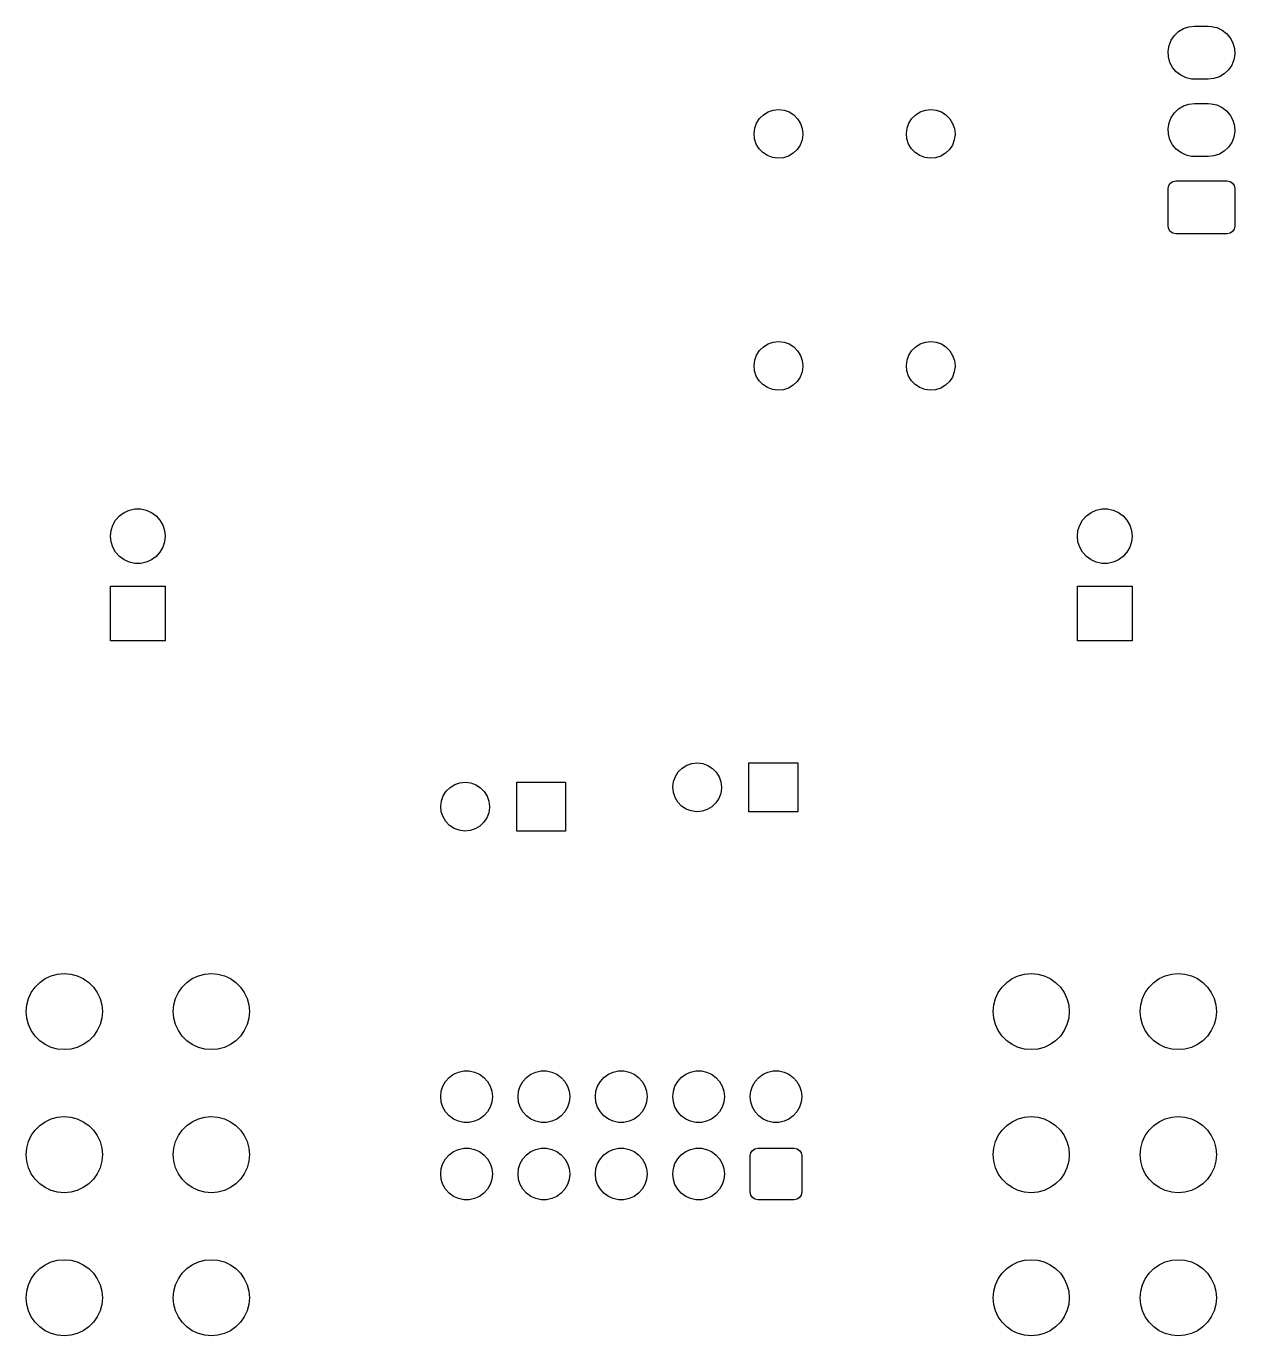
# Model space of a CAD drawing. Extents: x 87 to 132, y -228 to -49.
# Drawn here: x 89.68 to 129.37, y -228.2 to -185.19 of the extents above; entities that cross this region are included whole.
import ezdxf

# ---------------------------------------------------------------- set-up
doc = ezdxf.new("R2010")
doc.units = 0
doc.layers.add('BLACK', color=7, linetype='CONTINUOUS')

msp = doc.modelspace()

# ---------------------------------------------------------------- linework, layer by layer
at = {"layer": 'BLACK', "linetype": 'CONTINUOUS'}
for p, q in [((127.382, -185.491), (127.519, -185.362)), ((127.519, -185.362), (127.68, -185.265)), ((127.68, -185.265), (127.858, -185.205)), ((127.858, -185.205), (128.045, -185.185)), ((128.045, -185.185), (128.495, -185.185)), ((128.495, -185.185), (128.592, -185.19)), ((128.592, -185.19), (128.775, -185.231)), ((128.775, -185.231), (128.946, -185.311)), ((128.946, -185.311), (129.095, -185.425)), ((127.176, -186.006), (127.207, -185.821)), ((127.207, -185.821), (127.277, -185.647)), ((127.277, -185.647), (127.382, -185.491)), ((129.095, -185.425), (129.216, -185.569)), ((129.216, -185.569), (129.304, -185.735)), ((129.304, -185.735), (129.354, -185.916)), ((127.186, -186.194), (127.176, -186.006)), ((127.236, -186.375), (127.186, -186.194)), ((129.364, -186.104), (129.333, -186.289)), ((129.354, -185.916), (129.364, -186.104)), ((127.324, -186.541), (127.236, -186.375)), ((127.445, -186.685), (127.324, -186.541)), ((127.594, -186.799), (127.445, -186.685)), ((129.158, -186.619), (129.021, -186.748)), ((129.263, -186.463), (129.158, -186.619)), ((129.333, -186.289), (129.263, -186.463)), ((127.765, -186.879), (127.594, -186.799)), ((127.948, -186.92), (127.765, -186.879)), ((128.045, -186.925), (127.948, -186.92)), ((128.495, -186.925), (128.045, -186.925)), ((128.682, -186.905), (128.495, -186.925)), ((128.86, -186.845), (128.682, -186.905)), ((129.021, -186.748), (128.86, -186.845)), ((114.039, -187.998), (114.208, -187.941)), ((114.208, -187.941), (114.386, -187.922)), ((114.386, -187.922), (114.563, -187.943)), ((114.563, -187.943), (114.731, -188.003)), ((119.039, -187.998), (119.208, -187.941)), ((119.208, -187.941), (119.386, -187.922)), ((119.386, -187.922), (119.563, -187.943)), ((119.563, -187.943), (119.731, -188.003)), ((127.382, -188.031), (127.519, -187.902)), ((127.519, -187.902), (127.68, -187.805)), ((127.68, -187.805), (127.858, -187.745)), ((127.858, -187.745), (128.045, -187.725)), ((128.045, -187.725), (128.495, -187.725)), ((128.495, -187.725), (128.592, -187.73)), ((128.592, -187.73), (128.775, -187.771)), ((128.775, -187.771), (128.946, -187.851)), ((128.946, -187.851), (129.095, -187.965)), ((129.095, -187.965), (129.216, -188.109)), ((113.602, -188.534), (113.663, -188.366)), ((113.663, -188.366), (113.76, -188.216)), ((113.76, -188.216), (113.887, -188.092)), ((113.887, -188.092), (114.039, -187.998)), ((114.731, -188.003), (114.881, -188.099)), ((114.881, -188.099), (115.007, -188.225)), ((115.007, -188.225), (115.101, -188.376)), ((115.101, -188.376), (115.16, -188.545)), ((118.602, -188.534), (118.663, -188.366)), ((118.663, -188.366), (118.76, -188.216)), ((118.76, -188.216), (118.887, -188.092)), ((118.887, -188.092), (119.039, -187.998)), ((119.731, -188.003), (119.881, -188.099)), ((119.881, -188.099), (120.007, -188.225)), ((120.007, -188.225), (120.101, -188.376)), ((120.101, -188.376), (120.16, -188.545)), ((127.176, -188.546), (127.207, -188.361)), ((127.207, -188.361), (127.277, -188.187)), ((127.277, -188.187), (127.382, -188.031)), ((129.216, -188.109), (129.304, -188.275)), ((129.304, -188.275), (129.354, -188.456)), ((113.58, -188.711), (113.602, -188.534)), ((113.597, -188.888), (113.58, -188.711)), ((115.18, -188.744), (115.155, -188.921)), ((115.16, -188.545), (115.18, -188.722)), ((115.18, -188.722), (115.18, -188.744)), ((118.58, -188.711), (118.602, -188.534)), ((118.597, -188.888), (118.58, -188.711)), ((120.18, -188.744), (120.155, -188.921)), ((120.16, -188.545), (120.18, -188.722)), ((120.18, -188.722), (120.18, -188.744)), ((127.186, -188.734), (127.176, -188.546)), ((127.236, -188.915), (127.186, -188.734)), ((129.333, -188.829), (129.263, -189.003)), ((129.364, -188.644), (129.333, -188.829)), ((129.354, -188.456), (129.364, -188.644)), ((113.654, -189.058), (113.597, -188.888)), ((113.746, -189.21), (113.654, -189.058)), ((113.87, -189.338), (113.746, -189.21)), ((114.993, -189.236), (114.864, -189.359)), ((115.092, -189.088), (114.993, -189.236)), ((115.155, -188.921), (115.092, -189.088)), ((118.654, -189.058), (118.597, -188.888)), ((118.746, -189.21), (118.654, -189.058)), ((118.87, -189.338), (118.746, -189.21)), ((119.993, -189.236), (119.864, -189.359)), ((120.092, -189.088), (119.993, -189.236)), ((120.155, -188.921), (120.092, -189.088)), ((127.324, -189.081), (127.236, -188.915)), ((127.445, -189.225), (127.324, -189.081)), ((127.594, -189.339), (127.445, -189.225)), ((129.158, -189.159), (129.021, -189.288)), ((129.263, -189.003), (129.158, -189.159)), ((114.019, -189.436), (113.87, -189.338)), ((114.186, -189.498), (114.019, -189.436)), ((114.363, -189.522), (114.186, -189.498)), ((114.541, -189.506), (114.363, -189.522)), ((114.71, -189.451), (114.541, -189.506)), ((114.864, -189.359), (114.71, -189.451)), ((119.019, -189.436), (118.87, -189.338)), ((119.186, -189.498), (119.019, -189.436)), ((119.363, -189.522), (119.186, -189.498)), ((119.541, -189.506), (119.363, -189.522)), ((119.71, -189.451), (119.541, -189.506)), ((119.864, -189.359), (119.71, -189.451)), ((127.765, -189.419), (127.594, -189.339)), ((127.948, -189.46), (127.765, -189.419)), ((128.045, -189.465), (127.948, -189.46)), ((128.495, -189.465), (128.045, -189.465)), ((128.682, -189.445), (128.495, -189.465)), ((128.86, -189.385), (128.682, -189.445)), ((129.021, -189.288), (128.86, -189.385)), ((127.175, -190.515), (127.194, -190.419)), ((127.175, -191.755), (127.175, -190.515)), ((127.194, -190.419), (127.248, -190.338)), ((127.248, -190.338), (127.329, -190.284)), ((127.329, -190.284), (127.425, -190.265)), ((127.425, -190.265), (129.115, -190.265)), ((129.115, -190.265), (129.211, -190.284)), ((129.211, -190.284), (129.292, -190.338)), ((129.292, -190.338), (129.346, -190.419)), ((129.346, -190.419), (129.365, -190.515)), ((129.365, -190.515), (129.365, -191.755)), ((127.194, -191.851), (127.175, -191.755)), ((129.365, -191.755), (129.346, -191.851)), ((127.248, -191.932), (127.194, -191.851)), ((127.329, -191.986), (127.248, -191.932)), ((127.425, -192.005), (127.329, -191.986)), ((129.115, -192.005), (127.425, -192.005)), ((129.211, -191.986), (129.115, -192.005)), ((129.292, -191.932), (129.211, -191.986)), ((129.346, -191.851), (129.292, -191.932)), ((113.76, -195.836), (113.887, -195.712)), ((113.887, -195.712), (114.039, -195.618)), ((114.039, -195.618), (114.208, -195.561)), ((114.208, -195.561), (114.386, -195.542)), ((114.386, -195.542), (114.563, -195.563)), ((114.563, -195.563), (114.731, -195.623)), ((114.731, -195.623), (114.881, -195.719)), ((118.76, -195.836), (118.887, -195.712)), ((118.887, -195.712), (119.039, -195.618)), ((119.039, -195.618), (119.208, -195.561)), ((119.208, -195.561), (119.386, -195.542)), ((119.386, -195.542), (119.563, -195.563)), ((119.563, -195.563), (119.731, -195.623)), ((119.731, -195.623), (119.881, -195.719)), ((113.602, -196.154), (113.663, -195.986)), ((113.663, -195.986), (113.76, -195.836)), ((114.881, -195.719), (115.007, -195.845)), ((115.007, -195.845), (115.101, -195.996)), ((115.101, -195.996), (115.16, -196.165)), ((118.602, -196.154), (118.663, -195.986)), ((118.663, -195.986), (118.76, -195.836)), ((119.881, -195.719), (120.007, -195.845)), ((120.007, -195.845), (120.101, -195.996)), ((120.101, -195.996), (120.16, -196.165)), ((113.58, -196.331), (113.602, -196.154)), ((113.597, -196.508), (113.58, -196.331)), ((113.654, -196.678), (113.597, -196.508)), ((115.155, -196.541), (115.092, -196.708)), ((115.18, -196.364), (115.155, -196.541)), ((115.16, -196.165), (115.18, -196.342)), ((115.18, -196.342), (115.18, -196.364)), ((118.58, -196.331), (118.602, -196.154)), ((118.597, -196.508), (118.58, -196.331)), ((118.654, -196.678), (118.597, -196.508)), ((120.155, -196.541), (120.092, -196.708)), ((120.18, -196.364), (120.155, -196.541)), ((120.16, -196.165), (120.18, -196.342)), ((120.18, -196.342), (120.18, -196.364)), ((113.746, -196.83), (113.654, -196.678)), ((113.87, -196.958), (113.746, -196.83)), ((114.019, -197.056), (113.87, -196.958)), ((114.864, -196.979), (114.71, -197.071)), ((114.993, -196.856), (114.864, -196.979)), ((115.092, -196.708), (114.993, -196.856)), ((118.746, -196.83), (118.654, -196.678)), ((118.87, -196.958), (118.746, -196.83)), ((119.019, -197.056), (118.87, -196.958)), ((119.864, -196.979), (119.71, -197.071)), ((119.993, -196.856), (119.864, -196.979)), ((120.092, -196.708), (119.993, -196.856)), ((114.186, -197.118), (114.019, -197.056)), ((114.363, -197.142), (114.186, -197.118)), ((114.541, -197.126), (114.363, -197.142)), ((114.71, -197.071), (114.541, -197.126)), ((119.186, -197.118), (119.019, -197.056)), ((119.363, -197.142), (119.186, -197.118)), ((119.541, -197.126), (119.363, -197.142)), ((119.71, -197.071), (119.541, -197.126)), ((92.6169, -201.406), (92.7428, -201.266)), ((92.7428, -201.266), (92.895, -201.156)), ((92.895, -201.156), (93.0669, -201.079)), ((93.0669, -201.079), (93.2509, -201.04)), ((93.2509, -201.04), (93.4391, -201.04)), ((93.4391, -201.04), (93.6231, -201.079)), ((93.6231, -201.079), (93.795, -201.156)), ((93.795, -201.156), (93.9472, -201.266)), ((93.9472, -201.266), (94.0731, -201.406)), ((124.367, -201.406), (124.493, -201.266)), ((124.493, -201.266), (124.645, -201.156)), ((124.645, -201.156), (124.817, -201.079)), ((124.817, -201.079), (125.001, -201.04)), ((125.001, -201.04), (125.189, -201.04)), ((125.189, -201.04), (125.373, -201.079)), ((125.373, -201.079), (125.545, -201.156)), ((125.545, -201.156), (125.697, -201.266)), ((125.697, -201.266), (125.823, -201.406)), ((92.4647, -201.748), (92.5228, -201.569)), ((92.5228, -201.569), (92.6169, -201.406)), ((94.0731, -201.406), (94.1672, -201.569)), ((94.1672, -201.569), (94.2253, -201.748)), ((124.215, -201.748), (124.273, -201.569)), ((124.273, -201.569), (124.367, -201.406)), ((125.823, -201.406), (125.917, -201.569)), ((125.917, -201.569), (125.975, -201.748)), ((92.445, -201.935), (92.4647, -201.748)), ((92.4647, -202.122), (92.445, -201.935)), ((92.5228, -202.301), (92.4647, -202.122)), ((94.2253, -202.122), (94.1672, -202.301)), ((94.2253, -201.748), (94.245, -201.935)), ((94.245, -201.935), (94.2253, -202.122)), ((124.195, -201.935), (124.215, -201.748)), ((124.215, -202.122), (124.195, -201.935)), ((124.273, -202.301), (124.215, -202.122)), ((125.975, -202.122), (125.917, -202.301)), ((125.975, -201.748), (125.995, -201.935)), ((125.995, -201.935), (125.975, -202.122)), ((92.6169, -202.464), (92.5228, -202.301)), ((92.7428, -202.604), (92.6169, -202.464)), ((94.0731, -202.464), (93.9472, -202.604)), ((94.1672, -202.301), (94.0731, -202.464)), ((124.367, -202.464), (124.273, -202.301)), ((124.493, -202.604), (124.367, -202.464)), ((125.823, -202.464), (125.697, -202.604)), ((125.917, -202.301), (125.823, -202.464)), ((92.895, -202.714), (92.7428, -202.604)), ((93.0669, -202.791), (92.895, -202.714)), ((93.2509, -202.83), (93.0669, -202.791)), ((93.4391, -202.83), (93.2509, -202.83)), ((93.6231, -202.791), (93.4391, -202.83)), ((93.795, -202.714), (93.6231, -202.791)), ((93.9472, -202.604), (93.795, -202.714)), ((124.645, -202.714), (124.493, -202.604)), ((124.817, -202.791), (124.645, -202.714)), ((125.001, -202.83), (124.817, -202.791)), ((125.189, -202.83), (125.001, -202.83)), ((125.373, -202.791), (125.189, -202.83)), ((125.545, -202.714), (125.373, -202.791)), ((125.697, -202.604), (125.545, -202.714)), ((92.445, -205.375), (92.445, -203.575)), ((92.445, -203.575), (94.245, -203.575)), ((94.245, -203.575), (94.245, -205.375)), ((124.195, -205.375), (124.195, -203.575)), ((124.195, -203.575), (125.995, -203.575)), ((125.995, -203.575), (125.995, -205.375)), ((94.245, -205.375), (92.445, -205.375)), ((125.995, -205.375), (124.195, -205.375)), ((111.22, -209.555), (111.372, -209.461)), ((111.372, -209.461), (111.541, -209.404)), ((111.541, -209.404), (111.718, -209.385)), ((111.718, -209.385), (111.895, -209.406)), ((111.895, -209.406), (112.063, -209.466)), ((112.063, -209.466), (112.214, -209.562)), ((113.412, -210.985), (113.412, -209.385)), ((113.412, -209.385), (115.012, -209.385)), ((115.012, -209.385), (115.012, -210.985)), ((110.935, -209.997), (110.996, -209.829)), ((110.996, -209.829), (111.092, -209.679)), ((111.092, -209.679), (111.22, -209.555)), ((112.214, -209.562), (112.339, -209.688)), ((112.339, -209.688), (112.434, -209.839)), ((112.434, -209.839), (112.492, -210.008)), ((103.376, -210.464), (103.472, -210.314)), ((103.472, -210.314), (103.6, -210.19)), ((103.6, -210.19), (103.752, -210.096)), ((103.752, -210.096), (103.921, -210.039)), ((103.921, -210.039), (104.098, -210.02)), ((104.098, -210.02), (104.275, -210.041)), ((104.275, -210.041), (104.443, -210.101)), ((104.443, -210.101), (104.594, -210.197)), ((104.594, -210.197), (104.719, -210.323)), ((104.719, -210.323), (104.814, -210.474)), ((105.792, -211.62), (105.792, -210.02)), ((105.792, -210.02), (107.392, -210.02)), ((107.392, -210.02), (107.392, -211.62)), ((110.912, -210.174), (110.935, -209.997)), ((110.93, -210.351), (110.912, -210.174)), ((112.512, -210.207), (112.487, -210.384)), ((112.492, -210.008), (112.512, -210.185)), ((112.512, -210.185), (112.512, -210.207)), ((103.292, -210.809), (103.315, -210.632)), ((103.315, -210.632), (103.376, -210.464)), ((104.814, -210.474), (104.872, -210.643)), ((104.872, -210.643), (104.892, -210.82)), ((110.986, -210.521), (110.93, -210.351)), ((111.079, -210.673), (110.986, -210.521)), ((111.202, -210.801), (111.079, -210.673)), ((112.325, -210.699), (112.196, -210.822)), ((112.424, -210.551), (112.325, -210.699)), ((112.487, -210.384), (112.424, -210.551)), ((103.31, -210.986), (103.292, -210.809)), ((103.366, -211.156), (103.31, -210.986)), ((103.459, -211.308), (103.366, -211.156)), ((104.804, -211.186), (104.705, -211.334)), ((104.867, -211.019), (104.804, -211.186)), ((104.892, -210.842), (104.867, -211.019)), ((104.892, -210.82), (104.892, -210.842)), ((111.352, -210.899), (111.202, -210.801)), ((111.519, -210.961), (111.352, -210.899)), ((111.696, -210.985), (111.519, -210.961)), ((111.873, -210.969), (111.696, -210.985)), ((112.043, -210.914), (111.873, -210.969)), ((112.196, -210.822), (112.043, -210.914)), ((115.012, -210.985), (113.412, -210.985)), ((103.582, -211.436), (103.459, -211.308)), ((103.732, -211.534), (103.582, -211.436)), ((103.899, -211.596), (103.732, -211.534)), ((104.076, -211.62), (103.899, -211.596)), ((104.253, -211.604), (104.076, -211.62)), ((104.423, -211.549), (104.253, -211.604)), ((104.576, -211.457), (104.423, -211.549)), ((104.705, -211.334), (104.576, -211.457)), ((107.392, -211.62), (105.792, -211.62)), ((90.5025, -216.375), (90.7129, -216.319)), ((90.7129, -216.319), (90.93, -216.3)), ((90.93, -216.3), (91.1471, -216.319)), ((91.1471, -216.319), (91.3575, -216.375)), ((95.3325, -216.375), (95.5429, -216.319)), ((95.5429, -216.319), (95.76, -216.3)), ((95.76, -216.3), (95.9771, -216.319)), ((95.9771, -216.319), (96.1875, -216.375)), ((122.252, -216.375), (122.463, -216.319)), ((122.463, -216.319), (122.68, -216.3)), ((122.68, -216.3), (122.897, -216.319)), ((122.897, -216.319), (123.108, -216.375)), ((127.082, -216.375), (127.293, -216.319)), ((127.293, -216.319), (127.51, -216.3)), ((127.51, -216.3), (127.727, -216.319)), ((127.727, -216.319), (127.938, -216.375)), ((89.8475, -216.925), (89.9724, -216.747)), ((89.9724, -216.747), (90.1265, -216.592)), ((90.1265, -216.592), (90.305, -216.467)), ((90.305, -216.467), (90.5025, -216.375)), ((91.3575, -216.375), (91.555, -216.467)), ((91.555, -216.467), (91.7335, -216.592)), ((91.7335, -216.592), (91.8876, -216.747)), ((91.8876, -216.747), (92.0125, -216.925)), ((94.6775, -216.925), (94.8024, -216.747)), ((94.8024, -216.747), (94.9565, -216.592)), ((94.9565, -216.592), (95.135, -216.467)), ((95.135, -216.467), (95.3325, -216.375)), ((96.1875, -216.375), (96.385, -216.467)), ((96.385, -216.467), (96.5635, -216.592)), ((96.5635, -216.592), (96.7176, -216.747)), ((96.7176, -216.747), (96.8425, -216.925)), ((121.597, -216.925), (121.722, -216.747)), ((121.722, -216.747), (121.877, -216.592)), ((121.877, -216.592), (122.055, -216.467)), ((122.055, -216.467), (122.252, -216.375)), ((123.108, -216.375), (123.305, -216.467)), ((123.305, -216.467), (123.483, -216.592)), ((123.483, -216.592), (123.638, -216.747)), ((123.638, -216.747), (123.763, -216.925)), ((126.427, -216.925), (126.552, -216.747)), ((126.552, -216.747), (126.707, -216.592)), ((126.707, -216.592), (126.885, -216.467)), ((126.885, -216.467), (127.082, -216.375)), ((127.938, -216.375), (128.135, -216.467)), ((128.135, -216.467), (128.313, -216.592)), ((128.313, -216.592), (128.468, -216.747)), ((128.468, -216.747), (128.593, -216.925)), ((89.699, -217.333), (89.7554, -217.122)), ((89.7554, -217.122), (89.8475, -216.925)), ((92.0125, -216.925), (92.1046, -217.122)), ((92.1046, -217.122), (92.161, -217.333)), ((94.529, -217.333), (94.5854, -217.122)), ((94.5854, -217.122), (94.6775, -216.925)), ((96.8425, -216.925), (96.9346, -217.122)), ((96.9346, -217.122), (96.991, -217.333)), ((121.449, -217.333), (121.505, -217.122)), ((121.505, -217.122), (121.597, -216.925)), ((123.763, -216.925), (123.855, -217.122)), ((123.855, -217.122), (123.911, -217.333)), ((126.279, -217.333), (126.335, -217.122)), ((126.335, -217.122), (126.427, -216.925)), ((128.593, -216.925), (128.685, -217.122)), ((128.685, -217.122), (128.741, -217.333)), ((89.68, -217.55), (89.699, -217.333)), ((89.699, -217.767), (89.68, -217.55)), ((92.161, -217.333), (92.18, -217.55)), ((92.18, -217.55), (92.161, -217.767)), ((94.51, -217.55), (94.529, -217.333)), ((94.529, -217.767), (94.51, -217.55)), ((96.991, -217.333), (97.01, -217.55)), ((97.01, -217.55), (96.991, -217.767)), ((121.43, -217.55), (121.449, -217.333)), ((121.449, -217.767), (121.43, -217.55)), ((123.911, -217.333), (123.93, -217.55)), ((123.93, -217.55), (123.911, -217.767)), ((126.26, -217.55), (126.279, -217.333)), ((126.279, -217.767), (126.26, -217.55)), ((128.741, -217.333), (128.76, -217.55)), ((128.76, -217.55), (128.741, -217.767)), ((89.7554, -217.978), (89.699, -217.767)), ((89.8475, -218.175), (89.7554, -217.978)), ((92.1046, -217.978), (92.0125, -218.175)), ((92.161, -217.767), (92.1046, -217.978)), ((94.5854, -217.978), (94.529, -217.767)), ((94.6775, -218.175), (94.5854, -217.978)), ((96.9346, -217.978), (96.8425, -218.175)), ((96.991, -217.767), (96.9346, -217.978)), ((121.505, -217.978), (121.449, -217.767)), ((121.597, -218.175), (121.505, -217.978)), ((123.855, -217.978), (123.763, -218.175)), ((123.911, -217.767), (123.855, -217.978)), ((126.335, -217.978), (126.279, -217.767)), ((126.427, -218.175), (126.335, -217.978)), ((128.685, -217.978), (128.593, -218.175)), ((128.741, -217.767), (128.685, -217.978)), ((89.9724, -218.353), (89.8475, -218.175)), ((90.1265, -218.508), (89.9724, -218.353)), ((90.305, -218.633), (90.1265, -218.508)), ((91.7335, -218.508), (91.555, -218.633)), ((91.8876, -218.353), (91.7335, -218.508)), ((92.0125, -218.175), (91.8876, -218.353)), ((94.8024, -218.353), (94.6775, -218.175)), ((94.9565, -218.508), (94.8024, -218.353)), ((95.135, -218.633), (94.9565, -218.508)), ((96.5635, -218.508), (96.385, -218.633)), ((96.7176, -218.353), (96.5635, -218.508)), ((96.8425, -218.175), (96.7176, -218.353)), ((121.722, -218.353), (121.597, -218.175)), ((121.877, -218.508), (121.722, -218.353)), ((122.055, -218.633), (121.877, -218.508)), ((123.483, -218.508), (123.305, -218.633)), ((123.638, -218.353), (123.483, -218.508)), ((123.763, -218.175), (123.638, -218.353)), ((126.552, -218.353), (126.427, -218.175)), ((126.707, -218.508), (126.552, -218.353)), ((126.885, -218.633), (126.707, -218.508)), ((128.313, -218.508), (128.135, -218.633)), ((128.468, -218.353), (128.313, -218.508)), ((128.593, -218.175), (128.468, -218.353)), ((90.5025, -218.725), (90.305, -218.633)), ((90.7129, -218.781), (90.5025, -218.725)), ((90.93, -218.8), (90.7129, -218.781)), ((91.1471, -218.781), (90.93, -218.8)), ((91.3575, -218.725), (91.1471, -218.781)), ((91.555, -218.633), (91.3575, -218.725)), ((95.3325, -218.725), (95.135, -218.633)), ((95.5429, -218.781), (95.3325, -218.725)), ((95.76, -218.8), (95.5429, -218.781)), ((95.9771, -218.781), (95.76, -218.8)), ((96.1875, -218.725), (95.9771, -218.781)), ((96.385, -218.633), (96.1875, -218.725)), ((122.252, -218.725), (122.055, -218.633)), ((122.463, -218.781), (122.252, -218.725)), ((122.68, -218.8), (122.463, -218.781)), ((122.897, -218.781), (122.68, -218.8)), ((123.108, -218.725), (122.897, -218.781)), ((123.305, -218.633), (123.108, -218.725)), ((127.082, -218.725), (126.885, -218.633)), ((127.293, -218.781), (127.082, -218.725)), ((127.51, -218.8), (127.293, -218.781)), ((127.727, -218.781), (127.51, -218.8)), ((127.938, -218.725), (127.727, -218.781)), ((128.135, -218.633), (127.938, -218.725)), ((103.452, -219.845), (103.571, -219.713)), ((103.571, -219.713), (103.715, -219.609)), ((103.715, -219.609), (103.877, -219.537)), ((103.877, -219.537), (104.051, -219.5)), ((104.051, -219.5), (104.229, -219.5)), ((104.229, -219.5), (104.403, -219.537)), ((104.403, -219.537), (104.565, -219.609)), ((104.565, -219.609), (104.709, -219.713)), ((104.709, -219.713), (104.828, -219.845)), ((105.992, -219.845), (106.111, -219.713)), ((106.111, -219.713), (106.255, -219.609)), ((106.255, -219.609), (106.417, -219.537)), ((106.417, -219.537), (106.591, -219.5)), ((106.591, -219.5), (106.769, -219.5)), ((106.769, -219.5), (106.943, -219.537)), ((106.943, -219.537), (107.105, -219.609)), ((107.105, -219.609), (107.249, -219.713)), ((107.249, -219.713), (107.368, -219.845)), ((108.532, -219.845), (108.651, -219.713)), ((108.651, -219.713), (108.795, -219.609)), ((108.795, -219.609), (108.957, -219.537)), ((108.957, -219.537), (109.131, -219.5)), ((109.131, -219.5), (109.309, -219.5)), ((109.309, -219.5), (109.483, -219.537)), ((109.483, -219.537), (109.645, -219.609)), ((109.645, -219.609), (109.789, -219.713)), ((109.789, -219.713), (109.908, -219.845)), ((111.072, -219.845), (111.191, -219.713)), ((111.191, -219.713), (111.335, -219.609)), ((111.335, -219.609), (111.497, -219.537)), ((111.497, -219.537), (111.671, -219.5)), ((111.671, -219.5), (111.849, -219.5)), ((111.849, -219.5), (112.023, -219.537)), ((112.023, -219.537), (112.185, -219.609)), ((112.185, -219.609), (112.329, -219.713)), ((112.329, -219.713), (112.448, -219.845)), ((113.612, -219.845), (113.731, -219.713)), ((113.731, -219.713), (113.875, -219.609)), ((113.875, -219.609), (114.037, -219.537)), ((114.037, -219.537), (114.211, -219.5)), ((114.211, -219.5), (114.389, -219.5)), ((114.389, -219.5), (114.563, -219.537)), ((114.563, -219.537), (114.725, -219.609)), ((114.725, -219.609), (114.869, -219.713)), ((114.869, -219.713), (114.988, -219.845)), ((103.29, -220.345), (103.309, -220.168)), ((103.309, -220.168), (103.363, -219.999)), ((103.363, -219.999), (103.452, -219.845)), ((104.828, -219.845), (104.917, -219.999)), ((104.917, -219.999), (104.971, -220.168)), ((104.971, -220.168), (104.99, -220.345)), ((105.83, -220.345), (105.849, -220.168)), ((105.849, -220.168), (105.903, -219.999)), ((105.903, -219.999), (105.992, -219.845)), ((107.368, -219.845), (107.457, -219.999)), ((107.457, -219.999), (107.511, -220.168)), ((107.511, -220.168), (107.53, -220.345)), ((108.37, -220.345), (108.389, -220.168)), ((108.389, -220.168), (108.443, -219.999)), ((108.443, -219.999), (108.532, -219.845)), ((109.908, -219.845), (109.997, -219.999)), ((109.997, -219.999), (110.051, -220.168)), ((110.051, -220.168), (110.07, -220.345)), ((110.91, -220.345), (110.929, -220.168)), ((110.929, -220.168), (110.983, -219.999)), ((110.983, -219.999), (111.072, -219.845)), ((112.448, -219.845), (112.537, -219.999)), ((112.537, -219.999), (112.591, -220.168)), ((112.591, -220.168), (112.61, -220.345)), ((113.45, -220.345), (113.469, -220.168)), ((113.469, -220.168), (113.523, -219.999)), ((113.523, -219.999), (113.612, -219.845)), ((114.988, -219.845), (115.077, -219.999)), ((115.077, -219.999), (115.131, -220.168)), ((115.131, -220.168), (115.15, -220.345)), ((103.309, -220.522), (103.29, -220.345)), ((103.363, -220.691), (103.309, -220.522)), ((104.971, -220.522), (104.917, -220.691)), ((104.99, -220.345), (104.971, -220.522)), ((105.849, -220.522), (105.83, -220.345)), ((105.903, -220.691), (105.849, -220.522)), ((107.511, -220.522), (107.457, -220.691)), ((107.53, -220.345), (107.511, -220.522)), ((108.389, -220.522), (108.37, -220.345)), ((108.443, -220.691), (108.389, -220.522)), ((110.051, -220.522), (109.997, -220.691)), ((110.07, -220.345), (110.051, -220.522)), ((110.929, -220.522), (110.91, -220.345)), ((110.983, -220.691), (110.929, -220.522)), ((112.591, -220.522), (112.537, -220.691)), ((112.61, -220.345), (112.591, -220.522)), ((113.469, -220.522), (113.45, -220.345)), ((113.523, -220.691), (113.469, -220.522)), ((115.131, -220.522), (115.077, -220.691)), ((115.15, -220.345), (115.131, -220.522)), ((90.305, -221.167), (90.5025, -221.075)), ((90.5025, -221.075), (90.7129, -221.019)), ((90.7129, -221.019), (90.93, -221)), ((90.93, -221), (91.1471, -221.019)), ((91.1471, -221.019), (91.3575, -221.075)), ((91.3575, -221.075), (91.555, -221.167)), ((95.135, -221.167), (95.3325, -221.075)), ((95.3325, -221.075), (95.5429, -221.019)), ((95.5429, -221.019), (95.76, -221)), ((95.76, -221), (95.9771, -221.019)), ((95.9771, -221.019), (96.1875, -221.075)), ((96.1875, -221.075), (96.385, -221.167)), ((103.452, -220.845), (103.363, -220.691)), ((103.571, -220.977), (103.452, -220.845)), ((103.715, -221.081), (103.571, -220.977)), ((103.877, -221.153), (103.715, -221.081)), ((104.565, -221.081), (104.403, -221.153)), ((104.709, -220.977), (104.565, -221.081)), ((104.828, -220.845), (104.709, -220.977)), ((104.917, -220.691), (104.828, -220.845)), ((105.992, -220.845), (105.903, -220.691)), ((106.111, -220.977), (105.992, -220.845)), ((106.255, -221.081), (106.111, -220.977)), ((106.417, -221.153), (106.255, -221.081)), ((107.105, -221.081), (106.943, -221.153)), ((107.249, -220.977), (107.105, -221.081)), ((107.368, -220.845), (107.249, -220.977)), ((107.457, -220.691), (107.368, -220.845)), ((108.532, -220.845), (108.443, -220.691)), ((108.651, -220.977), (108.532, -220.845)), ((108.795, -221.081), (108.651, -220.977)), ((108.957, -221.153), (108.795, -221.081)), ((109.645, -221.081), (109.483, -221.153)), ((109.789, -220.977), (109.645, -221.081)), ((109.908, -220.845), (109.789, -220.977)), ((109.997, -220.691), (109.908, -220.845)), ((111.072, -220.845), (110.983, -220.691)), ((111.191, -220.977), (111.072, -220.845)), ((111.335, -221.081), (111.191, -220.977)), ((111.497, -221.153), (111.335, -221.081)), ((112.185, -221.081), (112.023, -221.153)), ((112.329, -220.977), (112.185, -221.081)), ((112.448, -220.845), (112.329, -220.977)), ((112.537, -220.691), (112.448, -220.845)), ((113.612, -220.845), (113.523, -220.691)), ((113.731, -220.977), (113.612, -220.845)), ((113.875, -221.081), (113.731, -220.977)), ((114.037, -221.153), (113.875, -221.081)), ((114.725, -221.081), (114.563, -221.153)), ((114.869, -220.977), (114.725, -221.081)), ((114.988, -220.845), (114.869, -220.977)), ((115.077, -220.691), (114.988, -220.845)), ((122.055, -221.167), (122.252, -221.075)), ((122.252, -221.075), (122.463, -221.019)), ((122.463, -221.019), (122.68, -221)), ((122.68, -221), (122.897, -221.019)), ((122.897, -221.019), (123.108, -221.075)), ((123.108, -221.075), (123.305, -221.167)), ((126.885, -221.167), (127.082, -221.075)), ((127.082, -221.075), (127.293, -221.019)), ((127.293, -221.019), (127.51, -221)), ((127.51, -221), (127.727, -221.019)), ((127.727, -221.019), (127.938, -221.075)), ((127.938, -221.075), (128.135, -221.167)), ((89.8475, -221.625), (89.9724, -221.447)), ((89.9724, -221.447), (90.1265, -221.292)), ((90.1265, -221.292), (90.305, -221.167)), ((91.555, -221.167), (91.7335, -221.292)), ((91.7335, -221.292), (91.8876, -221.447)), ((91.8876, -221.447), (92.0125, -221.625)), ((94.6775, -221.625), (94.8024, -221.447)), ((94.8024, -221.447), (94.9565, -221.292)), ((94.9565, -221.292), (95.135, -221.167)), ((96.385, -221.167), (96.5635, -221.292)), ((96.5635, -221.292), (96.7176, -221.447)), ((96.7176, -221.447), (96.8425, -221.625)), ((104.051, -221.19), (103.877, -221.153)), ((104.229, -221.19), (104.051, -221.19)), ((104.403, -221.153), (104.229, -221.19)), ((106.591, -221.19), (106.417, -221.153)), ((106.769, -221.19), (106.591, -221.19)), ((106.943, -221.153), (106.769, -221.19)), ((109.131, -221.19), (108.957, -221.153)), ((109.309, -221.19), (109.131, -221.19)), ((109.483, -221.153), (109.309, -221.19)), ((111.671, -221.19), (111.497, -221.153)), ((111.849, -221.19), (111.671, -221.19)), ((112.023, -221.153), (111.849, -221.19)), ((114.211, -221.19), (114.037, -221.153)), ((114.389, -221.19), (114.211, -221.19)), ((114.563, -221.153), (114.389, -221.19)), ((121.597, -221.625), (121.722, -221.447)), ((121.722, -221.447), (121.877, -221.292)), ((121.877, -221.292), (122.055, -221.167)), ((123.305, -221.167), (123.483, -221.292)), ((123.483, -221.292), (123.638, -221.447)), ((123.638, -221.447), (123.763, -221.625)), ((126.427, -221.625), (126.552, -221.447)), ((126.552, -221.447), (126.707, -221.292)), ((126.707, -221.292), (126.885, -221.167)), ((128.135, -221.167), (128.313, -221.292)), ((128.313, -221.292), (128.468, -221.447)), ((128.468, -221.447), (128.593, -221.625)), ((89.699, -222.033), (89.7554, -221.822)), ((89.7554, -221.822), (89.8475, -221.625)), ((92.0125, -221.625), (92.1046, -221.822)), ((92.1046, -221.822), (92.161, -222.033)), ((94.529, -222.033), (94.5854, -221.822)), ((94.5854, -221.822), (94.6775, -221.625)), ((96.8425, -221.625), (96.9346, -221.822)), ((96.9346, -221.822), (96.991, -222.033)), ((121.449, -222.033), (121.505, -221.822)), ((121.505, -221.822), (121.597, -221.625)), ((123.763, -221.625), (123.855, -221.822)), ((123.855, -221.822), (123.911, -222.033)), ((126.279, -222.033), (126.335, -221.822)), ((126.335, -221.822), (126.427, -221.625)), ((128.593, -221.625), (128.685, -221.822)), ((128.685, -221.822), (128.741, -222.033)), ((89.68, -222.25), (89.699, -222.033)), ((89.699, -222.467), (89.68, -222.25)), ((92.161, -222.033), (92.18, -222.25)), ((92.18, -222.25), (92.161, -222.467)), ((94.51, -222.25), (94.529, -222.033)), ((94.529, -222.467), (94.51, -222.25)), ((96.991, -222.033), (97.01, -222.25)), ((97.01, -222.25), (96.991, -222.467)), ((103.363, -222.539), (103.452, -222.385)), ((103.452, -222.385), (103.571, -222.253)), ((103.571, -222.253), (103.715, -222.149)), ((103.715, -222.149), (103.877, -222.077)), ((103.877, -222.077), (104.051, -222.04)), ((104.051, -222.04), (104.229, -222.04)), ((104.229, -222.04), (104.403, -222.077)), ((104.403, -222.077), (104.565, -222.149)), ((104.565, -222.149), (104.709, -222.253)), ((104.709, -222.253), (104.828, -222.385)), ((104.828, -222.385), (104.917, -222.539)), ((105.903, -222.539), (105.992, -222.385)), ((105.992, -222.385), (106.111, -222.253)), ((106.111, -222.253), (106.255, -222.149)), ((106.255, -222.149), (106.417, -222.077)), ((106.417, -222.077), (106.591, -222.04)), ((106.591, -222.04), (106.769, -222.04)), ((106.769, -222.04), (106.943, -222.077)), ((106.943, -222.077), (107.105, -222.149)), ((107.105, -222.149), (107.249, -222.253)), ((107.249, -222.253), (107.368, -222.385)), ((107.368, -222.385), (107.457, -222.539)), ((108.443, -222.539), (108.532, -222.385)), ((108.532, -222.385), (108.651, -222.253)), ((108.651, -222.253), (108.795, -222.149)), ((108.795, -222.149), (108.957, -222.077)), ((108.957, -222.077), (109.131, -222.04)), ((109.131, -222.04), (109.309, -222.04)), ((109.309, -222.04), (109.483, -222.077)), ((109.483, -222.077), (109.645, -222.149)), ((109.645, -222.149), (109.789, -222.253)), ((109.789, -222.253), (109.908, -222.385)), ((109.908, -222.385), (109.997, -222.539)), ((110.983, -222.539), (111.072, -222.385)), ((111.072, -222.385), (111.191, -222.253)), ((111.191, -222.253), (111.335, -222.149)), ((111.335, -222.149), (111.497, -222.077)), ((111.497, -222.077), (111.671, -222.04)), ((111.671, -222.04), (111.849, -222.04)), ((111.849, -222.04), (112.023, -222.077)), ((112.023, -222.077), (112.185, -222.149)), ((112.185, -222.149), (112.329, -222.253)), ((112.329, -222.253), (112.448, -222.385)), ((112.448, -222.385), (112.537, -222.539)), ((113.45, -222.285), (113.469, -222.189)), ((113.45, -223.485), (113.45, -222.285)), ((113.469, -222.189), (113.523, -222.108)), ((113.523, -222.108), (113.604, -222.054)), ((113.604, -222.054), (113.7, -222.035)), ((113.7, -222.035), (114.9, -222.035)), ((114.9, -222.035), (114.996, -222.054)), ((114.996, -222.054), (115.077, -222.108)), ((115.077, -222.108), (115.131, -222.189)), ((115.131, -222.189), (115.15, -222.285)), ((115.15, -222.285), (115.15, -223.485)), ((121.43, -222.25), (121.449, -222.033)), ((121.449, -222.467), (121.43, -222.25)), ((123.911, -222.033), (123.93, -222.25)), ((123.93, -222.25), (123.911, -222.467)), ((126.26, -222.25), (126.279, -222.033)), ((126.279, -222.467), (126.26, -222.25)), ((128.741, -222.033), (128.76, -222.25)), ((128.76, -222.25), (128.741, -222.467)), ((89.7554, -222.678), (89.699, -222.467)), ((89.8475, -222.875), (89.7554, -222.678)), ((92.1046, -222.678), (92.0125, -222.875)), ((92.161, -222.467), (92.1046, -222.678)), ((94.5854, -222.678), (94.529, -222.467)), ((94.6775, -222.875), (94.5854, -222.678)), ((96.9346, -222.678), (96.8425, -222.875)), ((96.991, -222.467), (96.9346, -222.678)), ((103.29, -222.885), (103.309, -222.708)), ((103.309, -222.708), (103.363, -222.539)), ((104.917, -222.539), (104.971, -222.708)), ((104.971, -222.708), (104.99, -222.885)), ((105.83, -222.885), (105.849, -222.708)), ((105.849, -222.708), (105.903, -222.539)), ((107.457, -222.539), (107.511, -222.708)), ((107.511, -222.708), (107.53, -222.885)), ((108.37, -222.885), (108.389, -222.708)), ((108.389, -222.708), (108.443, -222.539)), ((109.997, -222.539), (110.051, -222.708)), ((110.051, -222.708), (110.07, -222.885)), ((110.91, -222.885), (110.929, -222.708)), ((110.929, -222.708), (110.983, -222.539)), ((112.537, -222.539), (112.591, -222.708)), ((112.591, -222.708), (112.61, -222.885)), ((121.505, -222.678), (121.449, -222.467)), ((121.597, -222.875), (121.505, -222.678)), ((123.855, -222.678), (123.763, -222.875)), ((123.911, -222.467), (123.855, -222.678)), ((126.335, -222.678), (126.279, -222.467)), ((126.427, -222.875), (126.335, -222.678)), ((128.685, -222.678), (128.593, -222.875)), ((128.741, -222.467), (128.685, -222.678)), ((89.9724, -223.053), (89.8475, -222.875)), ((90.1265, -223.208), (89.9724, -223.053)), ((90.305, -223.333), (90.1265, -223.208)), ((91.7335, -223.208), (91.555, -223.333)), ((91.8876, -223.053), (91.7335, -223.208)), ((92.0125, -222.875), (91.8876, -223.053)), ((94.8024, -223.053), (94.6775, -222.875)), ((94.9565, -223.208), (94.8024, -223.053)), ((95.135, -223.333), (94.9565, -223.208)), ((96.5635, -223.208), (96.385, -223.333)), ((96.7176, -223.053), (96.5635, -223.208)), ((96.8425, -222.875), (96.7176, -223.053)), ((103.309, -223.062), (103.29, -222.885)), ((103.363, -223.231), (103.309, -223.062)), ((103.452, -223.385), (103.363, -223.231)), ((104.917, -223.231), (104.828, -223.385)), ((104.971, -223.062), (104.917, -223.231)), ((104.99, -222.885), (104.971, -223.062)), ((105.849, -223.062), (105.83, -222.885)), ((105.903, -223.231), (105.849, -223.062)), ((105.992, -223.385), (105.903, -223.231)), ((107.457, -223.231), (107.368, -223.385)), ((107.511, -223.062), (107.457, -223.231)), ((107.53, -222.885), (107.511, -223.062)), ((108.389, -223.062), (108.37, -222.885)), ((108.443, -223.231), (108.389, -223.062)), ((108.532, -223.385), (108.443, -223.231)), ((109.997, -223.231), (109.908, -223.385)), ((110.051, -223.062), (109.997, -223.231)), ((110.07, -222.885), (110.051, -223.062)), ((110.929, -223.062), (110.91, -222.885)), ((110.983, -223.231), (110.929, -223.062)), ((111.072, -223.385), (110.983, -223.231)), ((112.537, -223.231), (112.448, -223.385)), ((112.591, -223.062), (112.537, -223.231)), ((112.61, -222.885), (112.591, -223.062)), ((121.722, -223.053), (121.597, -222.875)), ((121.877, -223.208), (121.722, -223.053)), ((122.055, -223.333), (121.877, -223.208)), ((123.483, -223.208), (123.305, -223.333)), ((123.638, -223.053), (123.483, -223.208)), ((123.763, -222.875), (123.638, -223.053)), ((126.552, -223.053), (126.427, -222.875)), ((126.707, -223.208), (126.552, -223.053)), ((126.885, -223.333), (126.707, -223.208)), ((128.313, -223.208), (128.135, -223.333)), ((128.468, -223.053), (128.313, -223.208)), ((128.593, -222.875), (128.468, -223.053)), ((90.5025, -223.425), (90.305, -223.333)), ((90.7129, -223.481), (90.5025, -223.425)), ((90.93, -223.5), (90.7129, -223.481)), ((91.1471, -223.481), (90.93, -223.5)), ((91.3575, -223.425), (91.1471, -223.481)), ((91.555, -223.333), (91.3575, -223.425)), ((95.3325, -223.425), (95.135, -223.333)), ((95.5429, -223.481), (95.3325, -223.425)), ((95.76, -223.5), (95.5429, -223.481)), ((95.9771, -223.481), (95.76, -223.5)), ((96.1875, -223.425), (95.9771, -223.481)), ((96.385, -223.333), (96.1875, -223.425)), ((103.571, -223.517), (103.452, -223.385)), ((103.715, -223.621), (103.571, -223.517)), ((103.877, -223.693), (103.715, -223.621)), ((104.565, -223.621), (104.403, -223.693)), ((104.709, -223.517), (104.565, -223.621)), ((104.828, -223.385), (104.709, -223.517)), ((106.111, -223.517), (105.992, -223.385)), ((106.255, -223.621), (106.111, -223.517)), ((106.417, -223.693), (106.255, -223.621)), ((107.105, -223.621), (106.943, -223.693)), ((107.249, -223.517), (107.105, -223.621)), ((107.368, -223.385), (107.249, -223.517)), ((108.651, -223.517), (108.532, -223.385)), ((108.795, -223.621), (108.651, -223.517)), ((108.957, -223.693), (108.795, -223.621)), ((109.645, -223.621), (109.483, -223.693)), ((109.789, -223.517), (109.645, -223.621)), ((109.908, -223.385), (109.789, -223.517)), ((111.191, -223.517), (111.072, -223.385)), ((111.335, -223.621), (111.191, -223.517)), ((111.497, -223.693), (111.335, -223.621)), ((112.185, -223.621), (112.023, -223.693)), ((112.329, -223.517), (112.185, -223.621)), ((112.448, -223.385), (112.329, -223.517)), ((113.469, -223.581), (113.45, -223.485)), ((113.523, -223.662), (113.469, -223.581)), ((113.604, -223.716), (113.523, -223.662)), ((115.077, -223.662), (114.996, -223.716)), ((115.131, -223.581), (115.077, -223.662)), ((115.15, -223.485), (115.131, -223.581)), ((122.252, -223.425), (122.055, -223.333)), ((122.463, -223.481), (122.252, -223.425)), ((122.68, -223.5), (122.463, -223.481)), ((122.897, -223.481), (122.68, -223.5)), ((123.108, -223.425), (122.897, -223.481)), ((123.305, -223.333), (123.108, -223.425)), ((127.082, -223.425), (126.885, -223.333)), ((127.293, -223.481), (127.082, -223.425)), ((127.51, -223.5), (127.293, -223.481)), ((127.727, -223.481), (127.51, -223.5)), ((127.938, -223.425), (127.727, -223.481)), ((128.135, -223.333), (127.938, -223.425)), ((104.051, -223.73), (103.877, -223.693)), ((104.229, -223.73), (104.051, -223.73)), ((104.403, -223.693), (104.229, -223.73)), ((106.591, -223.73), (106.417, -223.693)), ((106.769, -223.73), (106.591, -223.73)), ((106.943, -223.693), (106.769, -223.73)), ((109.131, -223.73), (108.957, -223.693)), ((109.309, -223.73), (109.131, -223.73)), ((109.483, -223.693), (109.309, -223.73)), ((111.671, -223.73), (111.497, -223.693)), ((111.849, -223.73), (111.671, -223.73)), ((112.023, -223.693), (111.849, -223.73)), ((113.7, -223.735), (113.604, -223.716)), ((114.9, -223.735), (113.7, -223.735)), ((114.996, -223.716), (114.9, -223.735)), ((90.305, -225.867), (90.5025, -225.775)), ((90.5025, -225.775), (90.7129, -225.719)), ((90.7129, -225.719), (90.93, -225.7)), ((90.93, -225.7), (91.1471, -225.719)), ((91.1471, -225.719), (91.3575, -225.775)), ((91.3575, -225.775), (91.555, -225.867)), ((95.135, -225.867), (95.3325, -225.775)), ((95.3325, -225.775), (95.5429, -225.719)), ((95.5429, -225.719), (95.76, -225.7)), ((95.76, -225.7), (95.9771, -225.719)), ((95.9771, -225.719), (96.1875, -225.775)), ((96.1875, -225.775), (96.385, -225.867)), ((122.055, -225.867), (122.252, -225.775)), ((122.252, -225.775), (122.463, -225.719)), ((122.463, -225.719), (122.68, -225.7)), ((122.68, -225.7), (122.897, -225.719)), ((122.897, -225.719), (123.108, -225.775)), ((123.108, -225.775), (123.305, -225.867)), ((126.885, -225.867), (127.082, -225.775)), ((127.082, -225.775), (127.293, -225.719)), ((127.293, -225.719), (127.51, -225.7)), ((127.51, -225.7), (127.727, -225.719)), ((127.727, -225.719), (127.938, -225.775)), ((127.938, -225.775), (128.135, -225.867)), ((89.8475, -226.325), (89.9724, -226.147)), ((89.9724, -226.147), (90.1265, -225.992)), ((90.1265, -225.992), (90.305, -225.867)), ((91.555, -225.867), (91.7335, -225.992)), ((91.7335, -225.992), (91.8876, -226.147)), ((91.8876, -226.147), (92.0125, -226.325)), ((94.6775, -226.325), (94.8024, -226.147)), ((94.8024, -226.147), (94.9565, -225.992)), ((94.9565, -225.992), (95.135, -225.867)), ((96.385, -225.867), (96.5635, -225.992)), ((96.5635, -225.992), (96.7176, -226.147)), ((96.7176, -226.147), (96.8425, -226.325)), ((121.597, -226.325), (121.722, -226.147)), ((121.722, -226.147), (121.877, -225.992)), ((121.877, -225.992), (122.055, -225.867)), ((123.305, -225.867), (123.483, -225.992)), ((123.483, -225.992), (123.638, -226.147)), ((123.638, -226.147), (123.763, -226.325)), ((126.427, -226.325), (126.552, -226.147)), ((126.552, -226.147), (126.707, -225.992)), ((126.707, -225.992), (126.885, -225.867)), ((128.135, -225.867), (128.313, -225.992)), ((128.313, -225.992), (128.468, -226.147)), ((128.468, -226.147), (128.593, -226.325)), ((89.699, -226.733), (89.7554, -226.522)), ((89.7554, -226.522), (89.8475, -226.325)), ((92.0125, -226.325), (92.1046, -226.522)), ((92.1046, -226.522), (92.161, -226.733)), ((94.529, -226.733), (94.5854, -226.522)), ((94.5854, -226.522), (94.6775, -226.325)), ((96.8425, -226.325), (96.9346, -226.522)), ((96.9346, -226.522), (96.991, -226.733)), ((121.449, -226.733), (121.505, -226.522)), ((121.505, -226.522), (121.597, -226.325)), ((123.763, -226.325), (123.855, -226.522)), ((123.855, -226.522), (123.911, -226.733)), ((126.279, -226.733), (126.335, -226.522)), ((126.335, -226.522), (126.427, -226.325)), ((128.593, -226.325), (128.685, -226.522)), ((128.685, -226.522), (128.741, -226.733)), ((89.68, -226.95), (89.699, -226.733)), ((89.699, -227.167), (89.68, -226.95)), ((92.161, -226.733), (92.18, -226.95)), ((92.18, -226.95), (92.161, -227.167)), ((94.51, -226.95), (94.529, -226.733)), ((94.529, -227.167), (94.51, -226.95)), ((96.991, -226.733), (97.01, -226.95)), ((97.01, -226.95), (96.991, -227.167)), ((121.43, -226.95), (121.449, -226.733)), ((121.449, -227.167), (121.43, -226.95)), ((123.911, -226.733), (123.93, -226.95)), ((123.93, -226.95), (123.911, -227.167)), ((126.26, -226.95), (126.279, -226.733)), ((126.279, -227.167), (126.26, -226.95)), ((128.741, -226.733), (128.76, -226.95)), ((128.76, -226.95), (128.741, -227.167)), ((89.7554, -227.378), (89.699, -227.167)), ((89.8475, -227.575), (89.7554, -227.378)), ((92.1046, -227.378), (92.0125, -227.575)), ((92.161, -227.167), (92.1046, -227.378)), ((94.5854, -227.378), (94.529, -227.167)), ((94.6775, -227.575), (94.5854, -227.378)), ((96.9346, -227.378), (96.8425, -227.575)), ((96.991, -227.167), (96.9346, -227.378)), ((121.505, -227.378), (121.449, -227.167)), ((121.597, -227.575), (121.505, -227.378)), ((123.855, -227.378), (123.763, -227.575)), ((123.911, -227.167), (123.855, -227.378)), ((126.335, -227.378), (126.279, -227.167)), ((126.427, -227.575), (126.335, -227.378)), ((128.685, -227.378), (128.593, -227.575)), ((128.741, -227.167), (128.685, -227.378)), ((89.9724, -227.753), (89.8475, -227.575)), ((90.1265, -227.908), (89.9724, -227.753)), ((90.305, -228.033), (90.1265, -227.908)), ((91.7335, -227.908), (91.555, -228.033)), ((91.8876, -227.753), (91.7335, -227.908)), ((92.0125, -227.575), (91.8876, -227.753)), ((94.8024, -227.753), (94.6775, -227.575)), ((94.9565, -227.908), (94.8024, -227.753)), ((95.135, -228.033), (94.9565, -227.908)), ((96.5635, -227.908), (96.385, -228.033)), ((96.7176, -227.753), (96.5635, -227.908)), ((96.8425, -227.575), (96.7176, -227.753)), ((121.722, -227.753), (121.597, -227.575)), ((121.877, -227.908), (121.722, -227.753)), ((122.055, -228.033), (121.877, -227.908)), ((123.483, -227.908), (123.305, -228.033)), ((123.638, -227.753), (123.483, -227.908)), ((123.763, -227.575), (123.638, -227.753)), ((126.552, -227.753), (126.427, -227.575)), ((126.707, -227.908), (126.552, -227.753)), ((126.885, -228.033), (126.707, -227.908)), ((128.313, -227.908), (128.135, -228.033)), ((128.468, -227.753), (128.313, -227.908)), ((128.593, -227.575), (128.468, -227.753)), ((90.5025, -228.125), (90.305, -228.033)), ((90.7129, -228.181), (90.5025, -228.125)), ((90.93, -228.2), (90.7129, -228.181)), ((91.1471, -228.181), (90.93, -228.2)), ((91.3575, -228.125), (91.1471, -228.181)), ((91.555, -228.033), (91.3575, -228.125)), ((95.3325, -228.125), (95.135, -228.033)), ((95.5429, -228.181), (95.3325, -228.125)), ((95.76, -228.2), (95.5429, -228.181)), ((95.9771, -228.181), (95.76, -228.2)), ((96.1875, -228.125), (95.9771, -228.181)), ((96.385, -228.033), (96.1875, -228.125)), ((122.252, -228.125), (122.055, -228.033)), ((122.463, -228.181), (122.252, -228.125)), ((122.68, -228.2), (122.463, -228.181)), ((122.897, -228.181), (122.68, -228.2)), ((123.108, -228.125), (122.897, -228.181)), ((123.305, -228.033), (123.108, -228.125)), ((127.082, -228.125), (126.885, -228.033)), ((127.293, -228.181), (127.082, -228.125)), ((127.51, -228.2), (127.293, -228.181)), ((127.727, -228.181), (127.51, -228.2)), ((127.938, -228.125), (127.727, -228.181)), ((128.135, -228.033), (127.938, -228.125))]:
    msp.add_line(p, q, dxfattribs=at)

doc.saveas('drawing.dxf')
